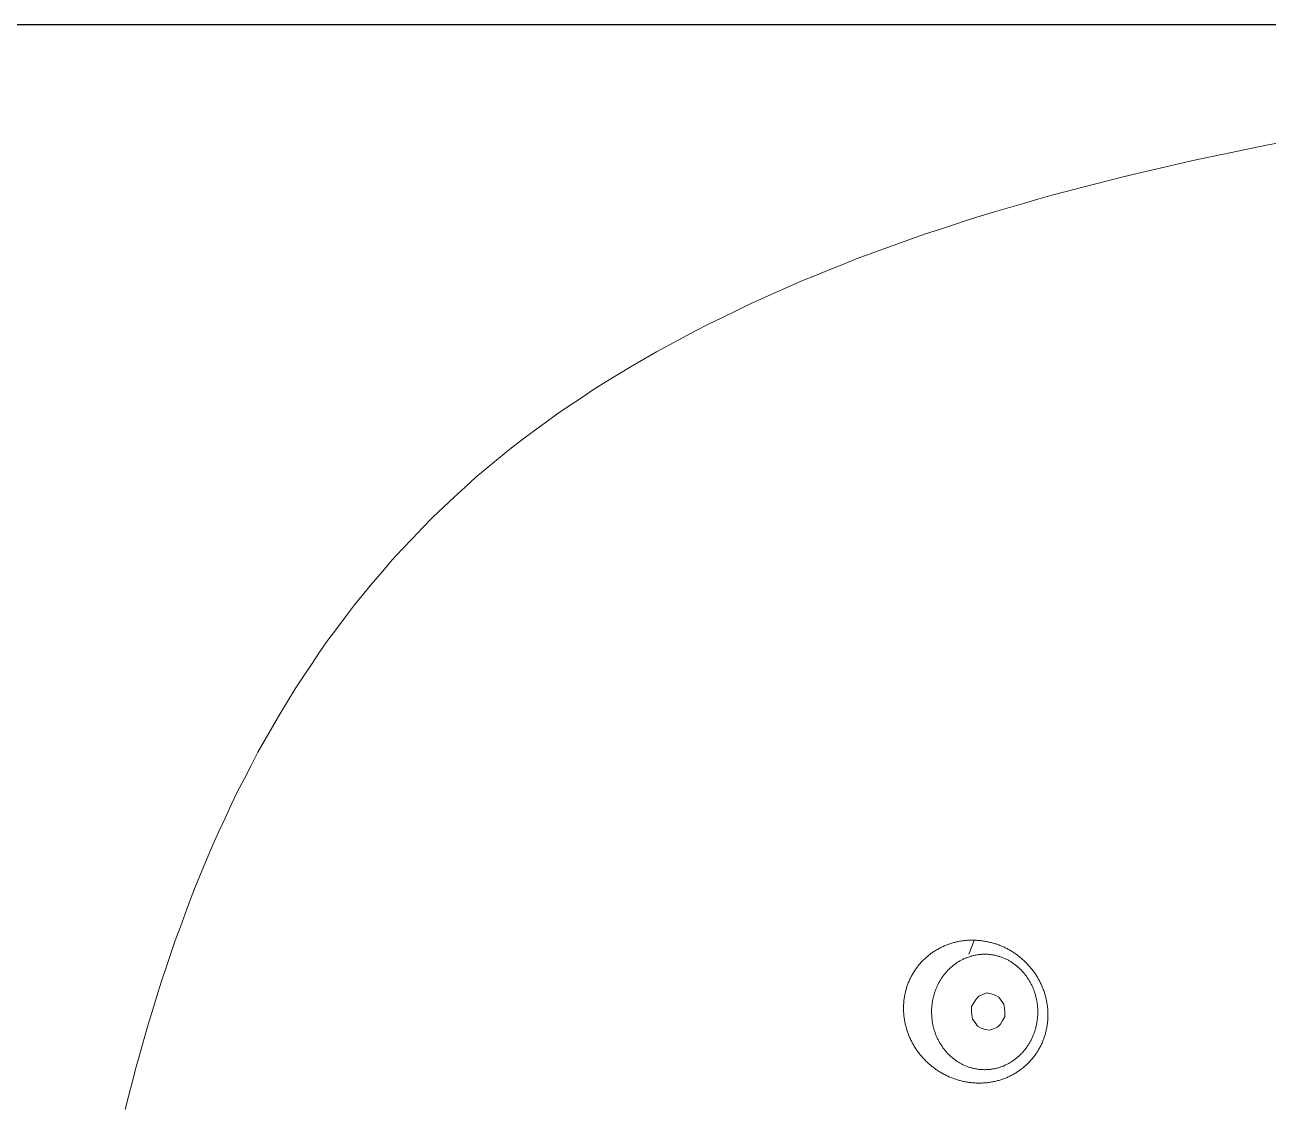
# Model space of a CAD drawing. Extents: x -5208 to -4788, y -2139 to -1842.
# Drawn here: x -5067.37 to -5034.33, y -2043.87 to -2015.2 of the extents above; entities that cross this region are included whole.
import ezdxf

# ---------------------------------------------------------------- set-up
doc = ezdxf.new("R2010")
doc.units = 0
doc.header["$LTSCALE"] = 7
doc.layers.add('D', color=2, linetype='CONTINUOUS')
doc.layers.add('Trimetric', color=7, linetype='CONTINUOUS')

msp = doc.modelspace()

# ---------------------------------------------------------------- linework, layer by layer
at = {"layer": 'D'}
msp.add_line((-5004.129, -2015.196), (-5075.132, -2015.196), dxfattribs=at)
at = {"layer": 'Trimetric', "color": 0, "linetype": 'Continuous', "lineweight": 18}
for points in [[(-5033.99, -2018.319), (-5034.373, -2018.394), (-5034.756, -2018.469), (-5035.138, -2018.549), (-5035.52, -2018.631), (-5035.902, -2018.713), (-5036.284, -2018.795), (-5036.666, -2018.877), (-5037.046, -2018.966), (-5037.426, -2019.056), (-5037.806, -2019.146), (-5038.186, -2019.236), (-5038.566, -2019.327), (-5038.944, -2019.426), (-5039.321, -2019.526), (-5039.699, -2019.625), (-5040.077, -2019.725), (-5040.453, -2019.829), (-5040.828, -2019.939), (-5041.203, -2020.048), (-5041.577, -2020.158), (-5041.952, -2020.268), (-5042.324, -2020.388), (-5042.695, -2020.509), (-5043.067, -2020.63), (-5043.438, -2020.752), (-5043.807, -2020.879), (-5044.174, -2021.013), (-5044.541, -2021.146), (-5044.908, -2021.279), (-5045.274, -2021.415), (-5045.636, -2021.561), (-5045.999, -2021.707), (-5046.361, -2021.853), (-5046.722, -2022.001), (-5047.079, -2022.16), (-5047.436, -2022.319), (-5047.792, -2022.478), (-5048.149, -2022.637), (-5048.5, -2022.809), (-5048.85, -2022.981), (-5049.201, -2023.153), (-5049.55, -2023.328), (-5049.894, -2023.514), (-5050.237, -2023.7), (-5050.581, -2023.885), (-5050.921, -2024.076), (-5051.257, -2024.276), (-5051.592, -2024.477), (-5051.927, -2024.677), (-5052.255, -2024.889), (-5052.581, -2025.104), (-5052.907, -2025.319), (-5053.231, -2025.538), (-5053.545, -2025.77), (-5053.86, -2026.001), (-5054.174, -2026.233), (-5054.481, -2026.474), (-5054.783, -2026.722), (-5055.084, -2026.97), (-5055.386, -2027.219), (-5055.673, -2027.483), (-5055.96, -2027.748), (-5056.247, -2028.013), (-5056.531, -2028.281), (-5056.801, -2028.563), (-5057.072, -2028.844), (-5057.343, -2029.126), (-5057.606, -2029.414), (-5057.859, -2029.711), (-5058.113, -2030.008), (-5058.366, -2030.306), (-5058.61, -2030.611), (-5058.845, -2030.923), (-5059.08, -2031.234), (-5059.315, -2031.546), (-5059.539, -2031.866), (-5059.755, -2032.191), (-5059.972, -2032.516), (-5060.188, -2032.841), (-5060.393, -2033.173), (-5060.591, -2033.51), (-5060.789, -2033.847), (-5060.987, -2034.183), (-5061.175, -2034.526), (-5061.355, -2034.872), (-5061.536, -2035.219), (-5061.716, -2035.565), (-5061.884, -2035.918), (-5062.048, -2036.272), (-5062.212, -2036.627), (-5062.376, -2036.981), (-5062.525, -2037.342), (-5062.674, -2037.703), (-5062.823, -2038.064), (-5062.967, -2038.427), (-5063.102, -2038.793), (-5063.237, -2039.16), (-5063.372, -2039.526), (-5063.498, -2039.896), (-5063.621, -2040.267), (-5063.744, -2040.637), (-5063.862, -2041.009), (-5063.976, -2041.383), (-5064.089, -2041.757), (-5064.2, -2042.131), (-5064.305, -2042.508), (-5064.409, -2042.884), (-5064.511, -2043.261), (-5064.609, -2043.639), (-5064.706, -2044.017)], [(-5042.142, -2039.523), (-5042.287, -2039.888)]]:
    msp.add_lwpolyline(points, dxfattribs=at)
for points in [[(-5041.949, -2039.531), (-5041.975, -2039.529), (-5042.002, -2039.527), (-5042.028, -2039.525), (-5042.055, -2039.523), (-5042.081, -2039.521), (-5042.107, -2039.519), (-5042.134, -2039.517), (-5042.16, -2039.517), (-5042.187, -2039.518), (-5042.214, -2039.519), (-5042.24, -2039.519), (-5042.267, -2039.52), (-5042.293, -2039.52), (-5042.32, -2039.521), (-5042.346, -2039.523), (-5042.373, -2039.526), (-5042.399, -2039.528), (-5042.425, -2039.531), (-5042.452, -2039.535), (-5042.478, -2039.539), (-5042.504, -2039.543), (-5042.53, -2039.547), (-5042.556, -2039.552), (-5042.582, -2039.558), (-5042.608, -2039.563), (-5042.634, -2039.569), (-5042.66, -2039.576), (-5042.686, -2039.582), (-5042.711, -2039.591), (-5042.736, -2039.599), (-5042.761, -2039.607), (-5042.786, -2039.615), (-5042.812, -2039.624), (-5042.837, -2039.632), (-5042.862, -2039.64), (-5042.886, -2039.651), (-5042.911, -2039.661), (-5042.935, -2039.672), (-5042.959, -2039.683), (-5042.984, -2039.694), (-5043.008, -2039.704), (-5043.032, -2039.715), (-5043.056, -2039.728), (-5043.079, -2039.74), (-5043.102, -2039.753), (-5043.125, -2039.766), (-5043.148, -2039.779), (-5043.171, -2039.793), (-5043.194, -2039.807), (-5043.216, -2039.821), (-5043.238, -2039.836), (-5043.26, -2039.851), (-5043.281, -2039.867), (-5043.303, -2039.882), (-5043.324, -2039.899), (-5043.345, -2039.915), (-5043.365, -2039.932), (-5043.385, -2039.949), (-5043.406, -2039.966), (-5043.426, -2039.984), (-5043.445, -2040.002), (-5043.464, -2040.02), (-5043.484, -2040.038), (-5043.502, -2040.057), (-5043.521, -2040.076), (-5043.539, -2040.095), (-5043.557, -2040.115), (-5043.575, -2040.135), (-5043.592, -2040.155), (-5043.609, -2040.175), (-5043.626, -2040.195), (-5043.643, -2040.216), (-5043.659, -2040.237), (-5043.675, -2040.259), (-5043.69, -2040.28), (-5043.705, -2040.302), (-5043.72, -2040.324), (-5043.734, -2040.346), (-5043.748, -2040.369), (-5043.762, -2040.391), (-5043.776, -2040.414), (-5043.789, -2040.437), (-5043.802, -2040.46), (-5043.815, -2040.484), (-5043.826, -2040.507), (-5043.838, -2040.531), (-5043.85, -2040.555), (-5043.861, -2040.579), (-5043.871, -2040.604), (-5043.882, -2040.628), (-5043.892, -2040.652), (-5043.902, -2040.677), (-5043.911, -2040.702), (-5043.92, -2040.727), (-5043.928, -2040.752), (-5043.936, -2040.777), (-5043.944, -2040.803), (-5043.952, -2040.828), (-5043.958, -2040.854), (-5043.965, -2040.88), (-5043.971, -2040.906), (-5043.977, -2040.931), (-5043.982, -2040.957), (-5043.988, -2040.983), (-5043.993, -2041.009), (-5043.997, -2041.036), (-5044.001, -2041.062), (-5044.004, -2041.088), (-5044.008, -2041.115), (-5044.01, -2041.141), (-5044.013, -2041.167), (-5044.015, -2041.194), (-5044.017, -2041.22), (-5044.018, -2041.247), (-5044.019, -2041.273), (-5044.02, -2041.3), (-5044.02, -2041.326), (-5044.02, -2041.353), (-5044.019, -2041.379), (-5044.018, -2041.406), (-5044.017, -2041.433), (-5044.015, -2041.459), (-5044.013, -2041.485), (-5044.011, -2041.512), (-5044.008, -2041.538), (-5044.005, -2041.565), (-5044.001, -2041.591), (-5043.996, -2041.617), (-5043.991, -2041.643), (-5043.987, -2041.669), (-5043.982, -2041.695), (-5043.977, -2041.721), (-5043.972, -2041.747), (-5043.966, -2041.773), (-5043.959, -2041.799), (-5043.952, -2041.824), (-5043.944, -2041.85), (-5043.937, -2041.875), (-5043.93, -2041.901), (-5043.922, -2041.926), (-5043.914, -2041.952), (-5043.906, -2041.977), (-5043.896, -2042.002), (-5043.887, -2042.026), (-5043.877, -2042.051), (-5043.867, -2042.076), (-5043.856, -2042.1), (-5043.846, -2042.124), (-5043.834, -2042.148), (-5043.823, -2042.172), (-5043.811, -2042.196), (-5043.799, -2042.22), (-5043.786, -2042.243), (-5043.774, -2042.266), (-5043.761, -2042.29), (-5043.747, -2042.312), (-5043.734, -2042.335), (-5043.72, -2042.358), (-5043.706, -2042.38), (-5043.691, -2042.402), (-5043.676, -2042.424), (-5043.662, -2042.446), (-5043.646, -2042.468), (-5043.631, -2042.49), (-5043.615, -2042.511), (-5043.598, -2042.532), (-5043.582, -2042.553), (-5043.565, -2042.573), (-5043.548, -2042.594), (-5043.53, -2042.613), (-5043.512, -2042.633), (-5043.494, -2042.652), (-5043.476, -2042.671), (-5043.458, -2042.691), (-5043.44, -2042.71), (-5043.422, -2042.73), (-5043.403, -2042.748), (-5043.383, -2042.765), (-5043.363, -2042.783), (-5043.343, -2042.801), (-5043.323, -2042.818), (-5043.303, -2042.836), (-5043.284, -2042.854), (-5043.263, -2042.871), (-5043.242, -2042.887), (-5043.221, -2042.903), (-5043.2, -2042.919), (-5043.178, -2042.935), (-5043.157, -2042.95), (-5043.135, -2042.965), (-5043.113, -2042.98), (-5043.091, -2042.995), (-5043.068, -2043.009), (-5043.046, -2043.023), (-5043.023, -2043.036), (-5043, -2043.05), (-5042.977, -2043.063), (-5042.954, -2043.075), (-5042.93, -2043.088), (-5042.906, -2043.1), (-5042.883, -2043.112), (-5042.859, -2043.123), (-5042.835, -2043.134), (-5042.811, -2043.145), (-5042.786, -2043.156), (-5042.762, -2043.166), (-5042.737, -2043.176), (-5042.712, -2043.186), (-5042.688, -2043.195), (-5042.662, -2043.203), (-5042.637, -2043.212), (-5042.612, -2043.221), (-5042.587, -2043.229), (-5042.562, -2043.236), (-5042.536, -2043.244), (-5042.51, -2043.251), (-5042.485, -2043.257), (-5042.459, -2043.263), (-5042.433, -2043.269), (-5042.407, -2043.275), (-5042.381, -2043.28), (-5042.355, -2043.285), (-5042.329, -2043.289), (-5042.303, -2043.293), (-5042.276, -2043.297), (-5042.25, -2043.301), (-5042.224, -2043.304), (-5042.197, -2043.306), (-5042.171, -2043.309), (-5042.144, -2043.311), (-5042.118, -2043.313), (-5042.091, -2043.314), (-5042.065, -2043.315), (-5042.038, -2043.316), (-5042.012, -2043.316), (-5041.985, -2043.316), (-5041.959, -2043.315), (-5041.932, -2043.314), (-5041.906, -2043.313), (-5041.879, -2043.312), (-5041.853, -2043.31), (-5041.826, -2043.308), (-5041.8, -2043.305), (-5041.773, -2043.302), (-5041.747, -2043.298), (-5041.721, -2043.294), (-5041.695, -2043.29), (-5041.669, -2043.285), (-5041.643, -2043.28), (-5041.616, -2043.275), (-5041.591, -2043.27), (-5041.565, -2043.263), (-5041.539, -2043.257), (-5041.513, -2043.251), (-5041.488, -2043.243), (-5041.462, -2043.236), (-5041.437, -2043.228), (-5041.412, -2043.22), (-5041.387, -2043.211), (-5041.362, -2043.202), (-5041.337, -2043.193), (-5041.312, -2043.184), (-5041.287, -2043.174), (-5041.263, -2043.163), (-5041.239, -2043.153), (-5041.214, -2043.142), (-5041.191, -2043.13), (-5041.167, -2043.118), (-5041.144, -2043.105), (-5041.121, -2043.092), (-5041.097, -2043.079), (-5041.074, -2043.066), (-5041.051, -2043.053), (-5041.028, -2043.04), (-5041.005, -2043.026), (-5040.984, -2043.011), (-5040.962, -2042.996), (-5040.941, -2042.98), (-5040.919, -2042.965), (-5040.897, -2042.949), (-5040.876, -2042.934), (-5040.854, -2042.918), (-5040.834, -2042.901), (-5040.814, -2042.884), (-5040.793, -2042.867), (-5040.773, -2042.849), (-5040.754, -2042.831), (-5040.735, -2042.813), (-5040.715, -2042.795), (-5040.697, -2042.776), (-5040.678, -2042.757), (-5040.66, -2042.738), (-5040.642, -2042.718), (-5040.624, -2042.698), (-5040.607, -2042.678), (-5040.59, -2042.658), (-5040.574, -2042.637), (-5040.557, -2042.616), (-5040.541, -2042.595), (-5040.525, -2042.574), (-5040.51, -2042.552), (-5040.495, -2042.53), (-5040.48, -2042.509), (-5040.466, -2042.486), (-5040.451, -2042.464), (-5040.437, -2042.441), (-5040.424, -2042.418), (-5040.411, -2042.395), (-5040.398, -2042.372), (-5040.385, -2042.348), (-5040.373, -2042.325), (-5040.362, -2042.301), (-5040.35, -2042.277), (-5040.339, -2042.253), (-5040.329, -2042.229), (-5040.318, -2042.204), (-5040.308, -2042.179), (-5040.299, -2042.155), (-5040.29, -2042.13), (-5040.281, -2042.105), (-5040.273, -2042.08), (-5040.265, -2042.054), (-5040.257, -2042.029), (-5040.249, -2042.003), (-5040.243, -2041.978), (-5040.236, -2041.952), (-5040.229, -2041.926), (-5040.224, -2041.9), (-5040.218, -2041.874), (-5040.213, -2041.848), (-5040.208, -2041.822), (-5040.204, -2041.796), (-5040.2, -2041.77), (-5040.196, -2041.744), (-5040.193, -2041.717), (-5040.191, -2041.691), (-5040.188, -2041.664), (-5040.185, -2041.638), (-5040.184, -2041.612), (-5040.182, -2041.585), (-5040.181, -2041.558), (-5040.181, -2041.532), (-5040.181, -2041.505), (-5040.181, -2041.479), (-5040.181, -2041.452), (-5040.183, -2041.426), (-5040.184, -2041.399), (-5040.185, -2041.373), (-5040.187, -2041.346), (-5040.19, -2041.32), (-5040.193, -2041.294), (-5040.196, -2041.267), (-5040.199, -2041.241), (-5040.203, -2041.215), (-5040.207, -2041.188), (-5040.212, -2041.162), (-5040.217, -2041.136), (-5040.222, -2041.11), (-5040.228, -2041.084), (-5040.234, -2041.058), (-5040.24, -2041.033), (-5040.247, -2041.007), (-5040.254, -2040.981), (-5040.261, -2040.956), (-5040.269, -2040.93), (-5040.277, -2040.905), (-5040.285, -2040.88), (-5040.294, -2040.855), (-5040.304, -2040.83), (-5040.313, -2040.805), (-5040.323, -2040.781), (-5040.333, -2040.756), (-5040.343, -2040.732), (-5040.354, -2040.707), (-5040.365, -2040.683), (-5040.377, -2040.659), (-5040.388, -2040.635), (-5040.4, -2040.612), (-5040.413, -2040.588), (-5040.425, -2040.565), (-5040.438, -2040.542), (-5040.451, -2040.519), (-5040.465, -2040.496), (-5040.479, -2040.473), (-5040.493, -2040.451), (-5040.507, -2040.429), (-5040.522, -2040.407), (-5040.537, -2040.385), (-5040.553, -2040.363), (-5040.568, -2040.342), (-5040.584, -2040.32), (-5040.6, -2040.299), (-5040.617, -2040.279), (-5040.633, -2040.258), (-5040.65, -2040.237), (-5040.668, -2040.218), (-5040.686, -2040.198), (-5040.704, -2040.179), (-5040.722, -2040.159), (-5040.74, -2040.14), (-5040.758, -2040.121), (-5040.776, -2040.101), (-5040.796, -2040.083), (-5040.816, -2040.065), (-5040.835, -2040.048), (-5040.855, -2040.03), (-5040.875, -2040.012), (-5040.895, -2039.995), (-5040.915, -2039.977), (-5040.935, -2039.96), (-5040.956, -2039.943), (-5040.977, -2039.927), (-5040.998, -2039.911), (-5041.019, -2039.896), (-5041.041, -2039.88), (-5041.063, -2039.865), (-5041.085, -2039.851), (-5041.108, -2039.836), (-5041.13, -2039.822), (-5041.152, -2039.808), (-5041.175, -2039.795), (-5041.198, -2039.781), (-5041.221, -2039.768), (-5041.245, -2039.755), (-5041.268, -2039.743), (-5041.292, -2039.731), (-5041.315, -2039.719), (-5041.339, -2039.708), (-5041.364, -2039.697), (-5041.388, -2039.686), (-5041.412, -2039.675), (-5041.436, -2039.665), (-5041.461, -2039.655), (-5041.486, -2039.645), (-5041.511, -2039.636), (-5041.536, -2039.627), (-5041.561, -2039.619), (-5041.586, -2039.611), (-5041.612, -2039.604), (-5041.637, -2039.597), (-5041.663, -2039.59), (-5041.689, -2039.583), (-5041.714, -2039.576), (-5041.74, -2039.569), (-5041.766, -2039.562), (-5041.792, -2039.558), (-5041.818, -2039.553), (-5041.844, -2039.549), (-5041.87, -2039.544), (-5041.896, -2039.54), (-5041.922, -2039.535)], [(-5041.88, -2042.96), (-5041.903, -2042.958), (-5041.926, -2042.957), (-5041.949, -2042.955), (-5041.971, -2042.954), (-5041.994, -2042.952), (-5042.017, -2042.951), (-5042.04, -2042.947), (-5042.062, -2042.943), (-5042.085, -2042.939), (-5042.108, -2042.935), (-5042.13, -2042.931), (-5042.153, -2042.927), (-5042.175, -2042.922), (-5042.197, -2042.916), (-5042.219, -2042.91), (-5042.241, -2042.904), (-5042.263, -2042.897), (-5042.285, -2042.89), (-5042.307, -2042.882), (-5042.328, -2042.874), (-5042.349, -2042.866), (-5042.371, -2042.857), (-5042.392, -2042.848), (-5042.413, -2042.839), (-5042.433, -2042.829), (-5042.453, -2042.818), (-5042.474, -2042.807), (-5042.494, -2042.796), (-5042.514, -2042.786), (-5042.534, -2042.775), (-5042.554, -2042.763), (-5042.573, -2042.75), (-5042.592, -2042.738), (-5042.611, -2042.725), (-5042.63, -2042.712), (-5042.649, -2042.699), (-5042.668, -2042.686), (-5042.686, -2042.672), (-5042.704, -2042.658), (-5042.722, -2042.643), (-5042.739, -2042.629), (-5042.756, -2042.614), (-5042.773, -2042.598), (-5042.79, -2042.582), (-5042.807, -2042.567), (-5042.823, -2042.551), (-5042.839, -2042.534), (-5042.855, -2042.517), (-5042.87, -2042.501), (-5042.885, -2042.483), (-5042.899, -2042.465), (-5042.914, -2042.448), (-5042.928, -2042.43), (-5042.943, -2042.412), (-5042.957, -2042.394), (-5042.971, -2042.376), (-5042.984, -2042.357), (-5042.996, -2042.338), (-5043.009, -2042.319), (-5043.022, -2042.299), (-5043.034, -2042.28), (-5043.047, -2042.261), (-5043.059, -2042.241), (-5043.07, -2042.222), (-5043.081, -2042.201), (-5043.092, -2042.181), (-5043.102, -2042.161), (-5043.112, -2042.14), (-5043.122, -2042.12), (-5043.131, -2042.099), (-5043.141, -2042.078), (-5043.15, -2042.057), (-5043.158, -2042.035), (-5043.166, -2042.014), (-5043.175, -2041.993), (-5043.182, -2041.971), (-5043.19, -2041.949), (-5043.197, -2041.928), (-5043.204, -2041.906), (-5043.21, -2041.884), (-5043.216, -2041.862), (-5043.222, -2041.839), (-5043.228, -2041.817), (-5043.233, -2041.795), (-5043.238, -2041.773), (-5043.243, -2041.75), (-5043.247, -2041.728), (-5043.251, -2041.705), (-5043.254, -2041.682), (-5043.257, -2041.66), (-5043.26, -2041.637), (-5043.262, -2041.614), (-5043.265, -2041.591), (-5043.268, -2041.569), (-5043.27, -2041.546), (-5043.271, -2041.523), (-5043.271, -2041.5), (-5043.272, -2041.477), (-5043.273, -2041.454), (-5043.274, -2041.431), (-5043.275, -2041.408), (-5043.274, -2041.385), (-5043.273, -2041.363), (-5043.272, -2041.34), (-5043.271, -2041.317), (-5043.269, -2041.294), (-5043.267, -2041.271), (-5043.265, -2041.248), (-5043.262, -2041.225), (-5043.26, -2041.203), (-5043.256, -2041.18), (-5043.253, -2041.157), (-5043.249, -2041.135), (-5043.245, -2041.112), (-5043.24, -2041.09), (-5043.234, -2041.068), (-5043.229, -2041.045), (-5043.223, -2041.023), (-5043.218, -2041.001), (-5043.213, -2040.979), (-5043.207, -2040.956), (-5043.199, -2040.935), (-5043.192, -2040.913), (-5043.184, -2040.891), (-5043.177, -2040.87), (-5043.17, -2040.848), (-5043.162, -2040.826), (-5043.154, -2040.805), (-5043.145, -2040.784), (-5043.136, -2040.763), (-5043.127, -2040.742), (-5043.117, -2040.721), (-5043.107, -2040.701), (-5043.097, -2040.68), (-5043.086, -2040.66), (-5043.075, -2040.64), (-5043.064, -2040.62), (-5043.052, -2040.6), (-5043.04, -2040.58), (-5043.029, -2040.561), (-5043.016, -2040.542), (-5043.003, -2040.523), (-5042.989, -2040.504), (-5042.976, -2040.485), (-5042.963, -2040.467), (-5042.95, -2040.448), (-5042.936, -2040.43), (-5042.921, -2040.412), (-5042.906, -2040.395), (-5042.891, -2040.377), (-5042.876, -2040.36), (-5042.862, -2040.343), (-5042.847, -2040.325), (-5042.831, -2040.309), (-5042.814, -2040.293), (-5042.798, -2040.276), (-5042.781, -2040.261), (-5042.765, -2040.245), (-5042.747, -2040.23), (-5042.73, -2040.215), (-5042.712, -2040.201), (-5042.695, -2040.186), (-5042.676, -2040.172), (-5042.658, -2040.158), (-5042.64, -2040.145), (-5042.621, -2040.132), (-5042.602, -2040.119), (-5042.583, -2040.106), (-5042.563, -2040.094), (-5042.544, -2040.082), (-5042.524, -2040.07), (-5042.504, -2040.059), (-5042.484, -2040.048), (-5042.464, -2040.037), (-5042.443, -2040.027), (-5042.423, -2040.017), (-5042.402, -2040.008), (-5042.381, -2039.999), (-5042.359, -2039.991), (-5042.338, -2039.983), (-5042.316, -2039.974), (-5042.295, -2039.966), (-5042.273, -2039.958), (-5042.252, -2039.951), (-5042.23, -2039.945), (-5042.207, -2039.939), (-5042.185, -2039.934), (-5042.163, -2039.928), (-5042.141, -2039.922), (-5042.119, -2039.917), (-5042.096, -2039.912), (-5042.074, -2039.909), (-5042.051, -2039.905), (-5042.028, -2039.902), (-5042.005, -2039.899), (-5041.983, -2039.897), (-5041.96, -2039.895), (-5041.937, -2039.894), (-5041.914, -2039.892), (-5041.891, -2039.892), (-5041.868, -2039.892), (-5041.845, -2039.891), (-5041.822, -2039.892), (-5041.799, -2039.893), (-5041.777, -2039.894), (-5041.754, -2039.896), (-5041.731, -2039.898), (-5041.708, -2039.9), (-5041.685, -2039.903), (-5041.663, -2039.907), (-5041.64, -2039.91), (-5041.618, -2039.915), (-5041.595, -2039.919), (-5041.573, -2039.924), (-5041.551, -2039.93), (-5041.529, -2039.936), (-5041.507, -2039.943), (-5041.485, -2039.949), (-5041.463, -2039.955), (-5041.44, -2039.961), (-5041.419, -2039.97), (-5041.398, -2039.978), (-5041.377, -2039.987), (-5041.355, -2039.995), (-5041.334, -2040.004), (-5041.313, -2040.013), (-5041.292, -2040.022), (-5041.271, -2040.032), (-5041.251, -2040.043), (-5041.231, -2040.053), (-5041.211, -2040.064), (-5041.191, -2040.076), (-5041.171, -2040.088), (-5041.152, -2040.1), (-5041.133, -2040.112), (-5041.113, -2040.125), (-5041.095, -2040.138), (-5041.076, -2040.151), (-5041.058, -2040.165), (-5041.04, -2040.179), (-5041.022, -2040.193), (-5041.004, -2040.208), (-5040.986, -2040.223), (-5040.969, -2040.238), (-5040.952, -2040.253), (-5040.935, -2040.269), (-5040.919, -2040.284), (-5040.902, -2040.3), (-5040.886, -2040.317), (-5040.871, -2040.334), (-5040.855, -2040.35), (-5040.84, -2040.368), (-5040.826, -2040.386), (-5040.811, -2040.404), (-5040.797, -2040.421), (-5040.783, -2040.439), (-5040.768, -2040.457), (-5040.754, -2040.475), (-5040.742, -2040.494), (-5040.729, -2040.513), (-5040.716, -2040.532), (-5040.704, -2040.552), (-5040.691, -2040.571), (-5040.678, -2040.59), (-5040.667, -2040.61), (-5040.656, -2040.63), (-5040.644, -2040.65), (-5040.634, -2040.67), (-5040.624, -2040.69), (-5040.613, -2040.711), (-5040.603, -2040.732), (-5040.594, -2040.752), (-5040.585, -2040.773), (-5040.576, -2040.794), (-5040.567, -2040.816), (-5040.559, -2040.837), (-5040.551, -2040.858), (-5040.544, -2040.88), (-5040.537, -2040.902), (-5040.53, -2040.924), (-5040.523, -2040.946), (-5040.516, -2040.968), (-5040.509, -2040.99), (-5040.503, -2041.012), (-5040.499, -2041.034), (-5040.494, -2041.057), (-5040.489, -2041.079), (-5040.484, -2041.101), (-5040.479, -2041.124), (-5040.474, -2041.146), (-5040.471, -2041.169), (-5040.467, -2041.191), (-5040.464, -2041.214), (-5040.461, -2041.237), (-5040.459, -2041.26), (-5040.457, -2041.282), (-5040.455, -2041.305), (-5040.454, -2041.328), (-5040.453, -2041.351), (-5040.452, -2041.374), (-5040.451, -2041.397), (-5040.451, -2041.42), (-5040.451, -2041.443), (-5040.452, -2041.466), (-5040.453, -2041.488), (-5040.454, -2041.511), (-5040.456, -2041.534), (-5040.457, -2041.557), (-5040.458, -2041.58), (-5040.46, -2041.603), (-5040.464, -2041.625), (-5040.467, -2041.648), (-5040.47, -2041.671), (-5040.474, -2041.694), (-5040.477, -2041.716), (-5040.481, -2041.739), (-5040.485, -2041.761), (-5040.49, -2041.784), (-5040.495, -2041.806), (-5040.5, -2041.828), (-5040.506, -2041.851), (-5040.512, -2041.873), (-5040.518, -2041.895), (-5040.525, -2041.917), (-5040.532, -2041.938), (-5040.539, -2041.96), (-5040.547, -2041.982), (-5040.555, -2042.003), (-5040.563, -2042.025), (-5040.572, -2042.046), (-5040.58, -2042.067), (-5040.589, -2042.088), (-5040.599, -2042.109), (-5040.609, -2042.13), (-5040.619, -2042.15), (-5040.629, -2042.171), (-5040.639, -2042.191), (-5040.65, -2042.211), (-5040.661, -2042.232), (-5040.673, -2042.251), (-5040.685, -2042.271), (-5040.697, -2042.291), (-5040.709, -2042.309), (-5040.723, -2042.328), (-5040.736, -2042.347), (-5040.749, -2042.366), (-5040.762, -2042.385), (-5040.775, -2042.403), (-5040.789, -2042.421), (-5040.804, -2042.439), (-5040.819, -2042.456), (-5040.834, -2042.474), (-5040.849, -2042.491), (-5040.864, -2042.509), (-5040.879, -2042.526), (-5040.895, -2042.542), (-5040.911, -2042.558), (-5040.927, -2042.575), (-5040.944, -2042.59), (-5040.961, -2042.606), (-5040.978, -2042.621), (-5040.995, -2042.636), (-5041.013, -2042.651), (-5041.031, -2042.665), (-5041.049, -2042.679), (-5041.067, -2042.693), (-5041.085, -2042.706), (-5041.105, -2042.719), (-5041.124, -2042.731), (-5041.143, -2042.744), (-5041.163, -2042.756), (-5041.182, -2042.768), (-5041.201, -2042.78), (-5041.221, -2042.792), (-5041.242, -2042.802), (-5041.262, -2042.812), (-5041.283, -2042.823), (-5041.303, -2042.833), (-5041.324, -2042.843), (-5041.344, -2042.853), (-5041.366, -2042.862), (-5041.387, -2042.87), (-5041.408, -2042.878), (-5041.43, -2042.886), (-5041.452, -2042.893), (-5041.473, -2042.9), (-5041.495, -2042.907), (-5041.517, -2042.913), (-5041.54, -2042.919), (-5041.562, -2042.924), (-5041.584, -2042.929), (-5041.607, -2042.934), (-5041.629, -2042.938), (-5041.652, -2042.941), (-5041.675, -2042.944), (-5041.697, -2042.948), (-5041.72, -2042.951), (-5041.743, -2042.954), (-5041.765, -2042.955), (-5041.788, -2042.956), (-5041.811, -2042.957), (-5041.834, -2042.958), (-5041.857, -2042.959)], [(-5041.325, -2041.556), (-5041.328, -2041.441), (-5041.332, -2041.327), (-5041.354, -2041.218), (-5041.421, -2041.125), (-5041.488, -2041.032), (-5041.584, -2040.978), (-5041.693, -2040.944), (-5041.802, -2040.921), (-5041.909, -2040.963), (-5042.016, -2041.005), (-5042.093, -2041.083), (-5042.154, -2041.18), (-5042.214, -2041.278), (-5042.211, -2041.392), (-5042.207, -2041.507), (-5042.185, -2041.615), (-5042.118, -2041.709), (-5042.051, -2041.802), (-5041.955, -2041.856), (-5041.846, -2041.89), (-5041.737, -2041.912), (-5041.63, -2041.87), (-5041.523, -2041.828), (-5041.446, -2041.751), (-5041.385, -2041.653)]]:
    msp.add_lwpolyline(points, close=True, dxfattribs=at)

doc.saveas('drawing.dxf')
